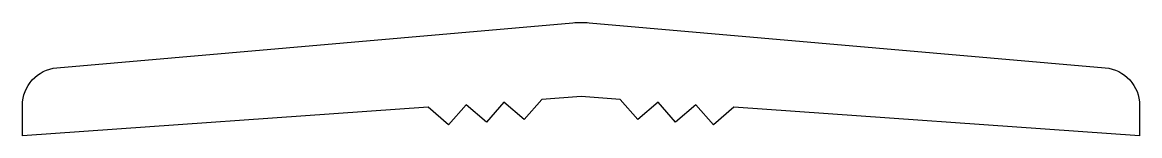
# Model space of a CAD drawing. Extents: x 238 to 267.5, y 252 to 255.
import ezdxf

# ---------------------------------------------------------------- set-up
doc = ezdxf.new("R2010")
doc.units = 0
doc.layers.add('ANA', color=220, linetype='CONTINUOUS')

msp = doc.modelspace()

# ---------------------------------------------------------------- linework, layer by layer
at = {"layer": 'ANA'}
msp.add_lwpolyline([(252.793, 252.998), (251.757, 252.925), (251.293, 252.392), (250.759, 252.856), (250.295, 252.322), (249.757, 252.785), (249.293, 252.252), (248.759, 252.716), (238.043, 251.966), (238.043, 252.764, -0.388879), (238.956, 253.76), (252.575, 254.952, -0.02182), (252.793, 254.961, -0.02182), (253.011, 254.952), (266.63, 253.76, -0.388879), (267.543, 252.764), (267.543, 251.966), (256.827, 252.716), (256.293, 252.252), (255.829, 252.785), (255.291, 252.322), (254.827, 252.856), (254.293, 252.392), (253.829, 252.925)], format="xyb", close=True, dxfattribs=at)

doc.saveas('drawing.dxf')
